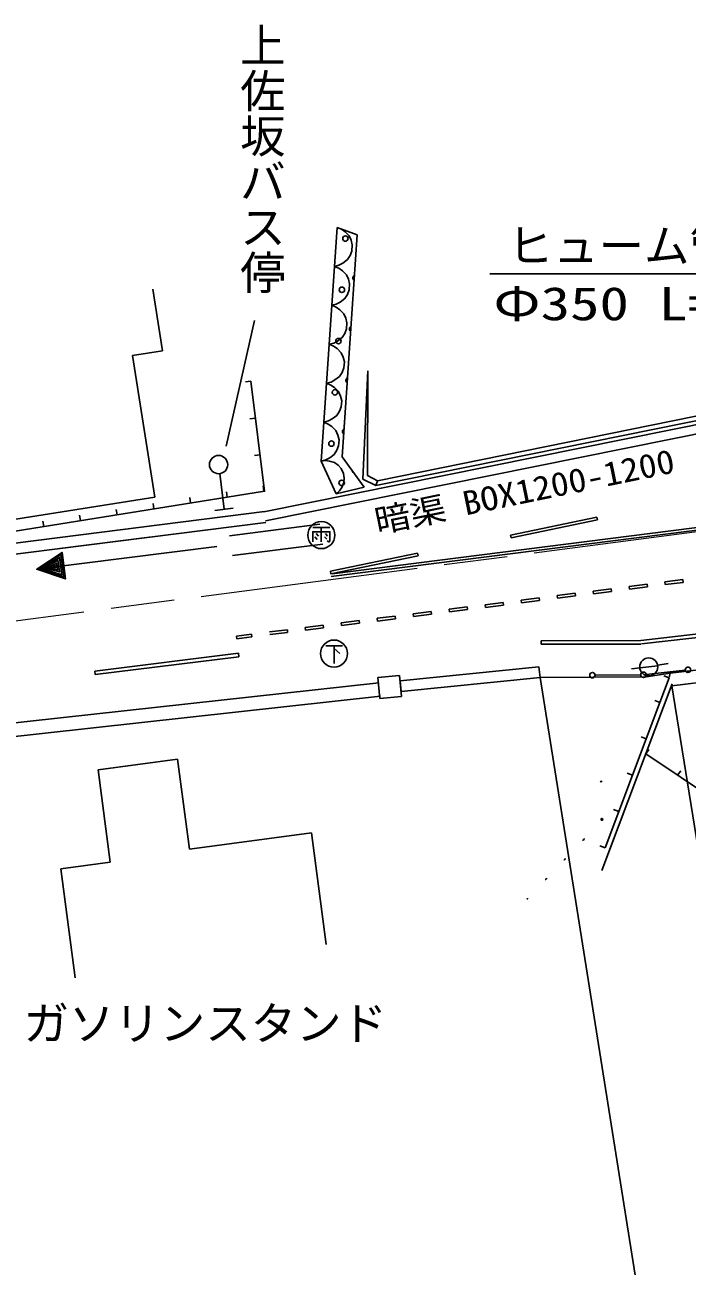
# Model space of a CAD drawing. Units: millimetres, scale not verified. Extents: x 40000 to 680000, y 20000 to 380000.
# Drawn here: x 111651 to 148110, y 242646 to 310988 of the extents above; entities that cross this region are included whole.
import ezdxf
from ezdxf.enums import TextEntityAlignment as Align

# ---------------------------------------------------------------- set-up
doc = ezdxf.new("R2010")
doc.units = ezdxf.units.MM
doc.header["$LTSCALE"] = 1000
doc.linetypes.add('CHAIN', pattern=[18.5, 12, -1.5, 3.5, -1.5])
doc.layers.add('M-BGD', color=7, linetype='Continuous', lineweight=25)
doc.layers.add('M-BMK', color=2, linetype='CHAIN', lineweight=13)
doc.styles.add('@ＭＳ ゴシック', font='')
doc.styles.add('ＭＳ ゴシック', font='')
doc.styles.get('@ＭＳ ゴシック').set_extended_font_data('@MS Gothic')
doc.styles.get('ＭＳ ゴシック').set_extended_font_data('MS Gothic')

# ---------------------------------------------------------------- blocks, each defined once
blk = doc.blocks.new('BUHIN10')
at = {"color": 7, "linetype": 'Continuous', "lineweight": 25}
blk.add_line((0, 0), (20, -299), dxfattribs=at)
blk = doc.blocks.new('BUHIN11')
at = {"color": 7, "linetype": 'Continuous', "lineweight": 25}
blk.add_line((0, 0), (-298, -30), dxfattribs=at)
blk = doc.blocks.new('BUHIN12')
at = {"color": 7, "linetype": 'Continuous', "lineweight": 25}
blk.add_line((0, 0), (-239, 181), dxfattribs=at)
blk = doc.blocks.new('BUHIN13')
at = {"color": 7, "linetype": 'Continuous', "lineweight": 25}
blk.add_line((0, 0), (-122, -274), dxfattribs=at)
blk = doc.blocks.new('BUHIN14')
at = {"color": 7, "linetype": 'Continuous', "lineweight": 25}
blk.add_line((0, 0), (-122, -274), dxfattribs=at)
blk = doc.blocks.new('BUHIN28')
at = {"color": 7, "linetype": 'Continuous', "lineweight": 25}
blk.add_circle((0, 0), 149, dxfattribs=at)
blk = doc.blocks.new('BUHIN31')
at = {"color": 7, "linetype": 'Continuous', "lineweight": 25}
blk.add_line((33, -496), (-33, 496), dxfattribs=at)
blk.add_circle((0, 0), 498, dxfattribs=at)
blk = doc.blocks.new('BUHIN1')
at = {"color": 7, "linetype": 'Continuous', "lineweight": 25}
for p, q in [((-1968, -132), (0, 0)), ((34, -509), (-34, 501))]:
    blk.add_line(p, q, dxfattribs=at)
blk.add_circle((-2469, -166), 502, dxfattribs=at)
blk = doc.blocks.new('BUHIN39')
at = {"color": 7, "linetype": 'Continuous', "lineweight": 25}
blk.add_lwpolyline([(1066, -134), (1017, 121), (915, 345), (737, 606), (518, 763), (278, 875), (-53, 916), (-313, 868), (-564, 769), (-801, 561), (-950, 368), (-1066, 134)], dxfattribs=at)
blk = doc.blocks.new('BUHIN140')
at = {"color": 7, "linetype": 'Continuous', "lineweight": 25}
for p, q in [((-442, -444), (-389, 488)), ((374, -21), (-416, 24)), ((-73, 230), (72, 341)), ((103, 167), (249, 290)), ((-102, -280), (48, -153)), ((73, -361), (223, -234))]:
    blk.add_line(p, q, dxfattribs=at)
blk.add_lwpolyline([(336, -489), (-214, -457), (-160, 479), (352, 449), (381, 429), (398, 390), (341, 307)], dxfattribs=at)
blk.add_circle((0, 0), 746, dxfattribs=at)
blk = doc.blocks.new('BUHIN141')
at = {"color": 7, "linetype": 'Continuous', "lineweight": 25}
for p, q in [((-453, -432), (-401, 481)), ((-427, 24), (547, -31)), ((-281, 16), (18, 322))]:
    blk.add_line(p, q, dxfattribs=at)
blk.add_circle((0, 0), 746, dxfattribs=at)

msp = doc.modelspace()

# ---------------------------------------------------------------- linework, layer by layer
at = {"layer": 'M-BGD'}
for p, q in [((127962, 286970), (128838, 299834)), ((128838, 299834), (129953, 299435)), ((129953, 299435), (129117, 287209)), ((157268, 297273), (137247, 297273)), ((119223, 293042), (118690, 296429)), ((122734, 287796), (124290, 294712)), ((119223, 293042), (117587, 292785)), ((118813, 284983), (117587, 292785)), ((130526, 291937), (130250, 285972)), ((130513, 286172), (130526, 291937)), ((130971, 285618), (159318, 291378)), ((131068, 285886), (159246, 291617)), ((124808, 284175), (159339, 291129)), ((124906, 283685), (159438, 290639)), ((129117, 287209), (130323, 285528)), ((128797, 285171), (127962, 286970)), ((168671, 285703), (128522, 280609)), ((168652, 285852), (128566, 280761)), ((130250, 285972), (130971, 285618)), ((130513, 286172), (131068, 285886)), ((130971, 285618), (131068, 285886)), ((130323, 285528), (128797, 285171)), ((109410, 283505), (118813, 284983)), ((65173, 276633), (124837, 284187)), ((138387, 282894), (143146, 283889)), ((138418, 282747), (143176, 283742)), ((143146, 283889), (143176, 283742)), ((65228, 276035), (124913, 283592)), ((122920, 282861), (127897, 283491)), ((118508, 282781), (113573, 282156)), ((123077, 281772), (128054, 282402)), ((138387, 282894), (138418, 282747)), ((128473, 280904), (133267, 281901)), ((128503, 280757), (133297, 281755)), ((133267, 281901), (133297, 281755)), ((128473, 280904), (128503, 280757)), ((146889, 280318), (147879, 280443)), ((146908, 280169), (146889, 280318)), ((147898, 280294), (146908, 280169)), ((147879, 280443), (147898, 280294)), ((140949, 279566), (141939, 279691)), ((140968, 279417), (140949, 279566)), ((141958, 279543), (140968, 279417)), ((141939, 279691), (141958, 279543)), ((142929, 279817), (143919, 279942)), ((142929, 279817), (142948, 279668)), ((142948, 279668), (142929, 279817)), ((143938, 279793), (142948, 279668)), ((143938, 279793), (143919, 279942)), ((144909, 280067), (145899, 280192)), ((144909, 280067), (144928, 279918)), ((145918, 280044), (144928, 279918)), ((145899, 280192), (145918, 280044)), ((135010, 278815), (136000, 278940)), ((136000, 278940), (136019, 278791)), ((136990, 279065), (137980, 279190)), ((137009, 278916), (136990, 279065)), ((137998, 279042), (137009, 278916)), ((137980, 279190), (137998, 279042)), ((138970, 279316), (139959, 279441)), ((138988, 279167), (138970, 279316)), ((139978, 279292), (138988, 279167)), ((139959, 279441), (139978, 279292)), ((145566, 277099), (161145, 278915)), ((129070, 278063), (130060, 278189)), ((130060, 278189), (130079, 278040)), ((131050, 278314), (132040, 278439)), ((131069, 278165), (131050, 278314)), ((132059, 278290), (131069, 278165)), ((132040, 278439), (132059, 278290)), ((133030, 278564), (134020, 278690)), ((133030, 278564), (133049, 278415)), ((134039, 278541), (133049, 278415)), ((134039, 278541), (134020, 278690)), ((135029, 278666), (135010, 278815)), ((136019, 278791), (135029, 278666)), ((145589, 276901), (161168, 278716)), ((125111, 277562), (126101, 277688)), ((126119, 277539), (125130, 277414)), ((126101, 277688), (126119, 277539)), ((127091, 277813), (128080, 277938)), ((127109, 277664), (127091, 277813)), ((128099, 277789), (127109, 277664)), ((128080, 277938), (128099, 277789)), ((129089, 277915), (129070, 278063)), ((130079, 278040), (129089, 277915)), ((123295, 277325), (124121, 277437)), ((123295, 277325), (123315, 277176)), ((124141, 277289), (123315, 277176)), ((124141, 277289), (124121, 277437)), ((140073, 277083), (145566, 277099)), ((140073, 277083), (140074, 276883)), ((140074, 276883), (145567, 276899)), ((115496, 275413), (123405, 276401)), ((123405, 276401), (115496, 275413)), ((123429, 276202), (115521, 275215)), ((123405, 276401), (123429, 276202)), ((139953, 275649), (132312, 274874)), ((140014, 275052), (139953, 275649)), ((145527, 275584), (145049, 275527)), ((145853, 275221), (148006, 275463)), ((146498, 275729), (147055, 275827)), ((150686, 275724), (147176, 275288)), ((131139, 274766), (108556, 272279)), ((115496, 275413), (115521, 275215)), ((132272, 275169), (131088, 275057)), ((131088, 275057), (131198, 273896)), ((132381, 274008), (132272, 275169)), ((132373, 274278), (132312, 274874)), ((140014, 275052), (132373, 274278)), ((145851, 275099), (140014, 275052)), ((140014, 275052), (145320, 241695)), ((143043, 275184), (145554, 275203)), ((147176, 275288), (145851, 275099)), ((147113, 275039), (146604, 273687)), ((147176, 275288), (147118, 275062)), ((150772, 275029), (147262, 274594)), ((147281, 274709), (143410, 264436)), ((147262, 274594), (152387, 242784)), ((131221, 274020), (108523, 271521)), ((131198, 273896), (132381, 274008)), ((146604, 273687), (143588, 265683)), ((158138, 262585), (145827, 270851)), ((120053, 270555), (115679, 269971)), ((116356, 264892), (115679, 269971)), ((120714, 265600), (120053, 270555)), ((127425, 266495), (120714, 265600)), ((128243, 260364), (127425, 266495)), ((116356, 264892), (113629, 264528)), ((113629, 264528), (114430, 258522))]:
    msp.add_line(p, q, dxfattribs=at)
for points in [[(124087, 291370), (124846, 285312), (106634, 282401)], [(128797, 285171), (128973, 285335), (129098, 285524), (129214, 285791), (129230, 286039), (129200, 286282), (129070, 286561), (128905, 286741), (128705, 286889), (128425, 286972), (128202, 286994), (127962, 286970)], [(122226, 282268), (112305, 281013), (113885, 280482), (113699, 281945), (112305, 281013)], [(112429, 281029), (113794, 280597), (113641, 281812), (112454, 281032)], [(113124, 281117), (113353, 281095), (113338, 281219), (113152, 281095)]]:
    msp.add_lwpolyline(points, dxfattribs=at)
for points in [[(112603, 281051), (113680, 280708), (113560, 281651)], [(112752, 281070), (113558, 280869), (113477, 281514)], [(112950, 281095), (113444, 280981), (113396, 281353)]]:
    msp.add_lwpolyline(points, close=True, dxfattribs=at)
for centre, radius in [((129297, 299221), 149), ((129105, 296399), 149), ((128913, 293577), 149), ((128721, 290755), 149), ((128529, 287934), 149), ((129090, 285769), 149), ((142893, 275183), 149), ((145704, 275204), 149), ((143418, 267244), 49.8)]:
    msp.add_circle(centre, radius, dxfattribs=at)
for centre, radius, start, end in [((129859, 297057), 149, 113.2669, 238.90716), ((129666, 294235), 149, 113.61877, 238.55529), ((129474, 291413), 149, 113.97177, 238.20228), ((129282, 288591), 149, 114.32593, 237.84813), ((129843, 286427), 149, 189.76359, 241.56165), ((143368, 269365), 49.8, 194.5217, 354.9938), ((142383, 266158), 49.8, 230.55214, 43.02722), ((141348, 265073), 49.8, 243.62736, 29.95201), ((140313, 263987), 49.8, 257.70044, 15.87893), ((139278, 262901), 49.8, 274.32922, 359.25014)]:
    msp.add_arc(centre, radius, start, end, dxfattribs=at)
at = {"layer": 'M-BMK'}
msp.add_line((66321, 272329), (197722, 289502), dxfattribs=at)

# ---------------------------------------------------------------- block references
at = {"layer": 'M-BGD', "rotation": 273.2663}
for name, p in [('BUHIN39', (128765, 298762)), ('BUHIN39', (128619, 296618)), ('BUHIN39', (128473, 294474)), ('BUHIN39', (128327, 292330)), ('BUHIN10', (124087, 291370)), ('BUHIN39', (128181, 290186)), ('BUHIN10', (124341, 289340)), ('BUHIN39', (128035, 288042)), ('BUHIN1', (122622, 284322)), ('BUHIN10', (124596, 287310)), ('BUHIN11', (122794, 284984)), ('BUHIN11', (124814, 285307)), ('BUHIN11', (116734, 284015)), ('BUHIN11', (118754, 284338)), ('BUHIN11', (120774, 284661)), ('BUHIN11', (112694, 283370)), ('BUHIN11', (114714, 283693)), ('BUHIN140', (127972, 282896)), ('BUHIN141', (128671, 276372)), ('BUHIN31', (145996, 275641)), ('BUHIN28', (148155, 275480)), ('BUHIN13', (147113, 275039)), ('BUHIN13', (146604, 273687)), ('BUHIN14', (146604, 273687)), ('BUHIN14', (145850, 271686)), ('BUHIN12', (145827, 270851)), ('BUHIN14', (145096, 269685)), ('BUHIN12', (147586, 269670)), ('BUHIN14', (144342, 267684)), ('BUHIN14', (143588, 265683))]:
    msp.add_blockref(name, p, dxfattribs=at)

# ---------------------------------------------------------------- texts
at = {"layer": 'M-BGD', "style": '@ＭＳ ゴシック'}
msp.add_text('上佐坂バス停', height=1833, rotation=270, dxfattribs=at).set_placement((123253, 311126), align=Align.BOTTOM_LEFT)
at = {"layer": 'M-BGD', "style": 'ＭＳ ゴシック'}
for s, p in [('ヒューム管', (138235, 297361)), ('ガソリンスタンド', (111582, 254549))]:
    msp.add_text(s, height=1833, dxfattribs=at).set_placement(p, align=Align.BOTTOM_LEFT)
at = {"layer": 'M-BGD', "style": 'ＭＳ ゴシック', "width": 1.3}
msp.add_text('Φ350 L=12.0', height=1833, dxfattribs=at).set_placement((137439, 294175), align=Align.BOTTOM_LEFT)
at = {"layer": 'M-BGD', "style": 'ＭＳ ゴシック', "width": 1.1}
msp.add_text('暗渠 BOX1200-1200', height=1320, rotation=11.6, dxfattribs=at).set_placement((131135, 282591), align=Align.BOTTOM_LEFT)

doc.saveas('drawing.dxf')
